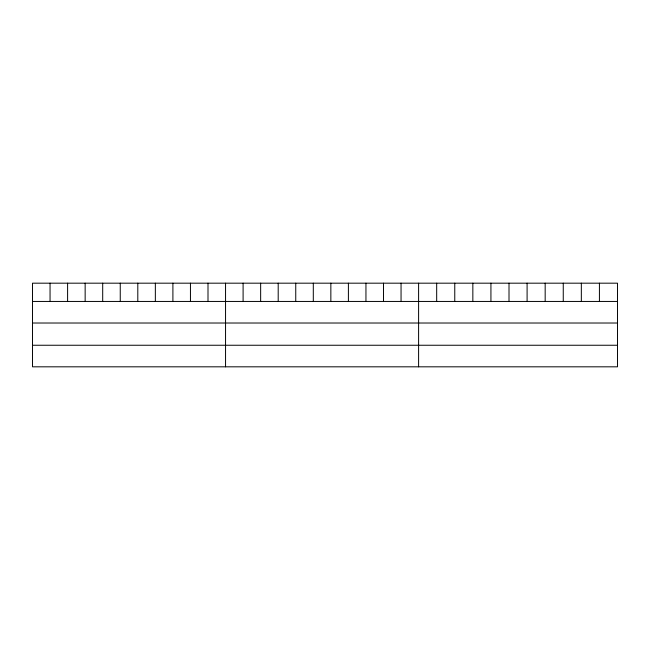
<?xml version="1.0" encoding="UTF-8"?>
<svg xmlns="http://www.w3.org/2000/svg" width="650" height="650" viewBox="0 0 650 650"><rect width="100%" height="100%" fill="white"/><g stroke="black" fill="none" stroke-linecap="round" stroke-linejoin="round"><path stroke-width="0.97" d="M617.5 301.446L617.5 366.819L32.5 366.819L32.5 283.181L617.5 283.181L617.5 301.446L32.5 301.446M32.5 323.017L617.5 323.017M32.5 345.248L617.5 345.248M599.422 283.181L599.422 301.446M581.336 283.181L581.336 301.446M563.258 283.181L563.258 301.446M545.171 283.181L545.171 301.446M527.093 283.181L527.093 301.446M509.007 283.181L509.007 301.446M490.929 283.181L490.929 301.446M472.843 283.181L472.843 301.446M454.764 283.181L454.764 301.446M436.678 283.181L436.678 301.446M418.6 283.181L418.6 366.819M401.05 283.181L401.05 301.446M383.5 283.181L383.5 301.446M365.95 283.181L365.95 301.446M348.4 283.181L348.4 301.446M330.85 283.181L330.85 301.446M313.3 283.181L313.3 301.446M295.75 283.181L295.75 301.446M278.2 283.181L278.2 301.446M260.65 283.181L260.65 301.446M243.1 283.181L243.1 301.446M225.55 283.181L225.55 366.819M208 283.181L208 301.446M190.45 283.181L190.45 301.446M172.9 283.181L172.9 301.446M155.35 283.181L155.35 301.446M137.8 283.181L137.8 301.446M120.25 283.181L120.25 301.446M102.7 283.181L102.7 301.446M85.15 283.181L85.15 301.446M67.6 283.181L67.6 301.446M50.05 283.181L50.05 301.446"/></g></svg>
